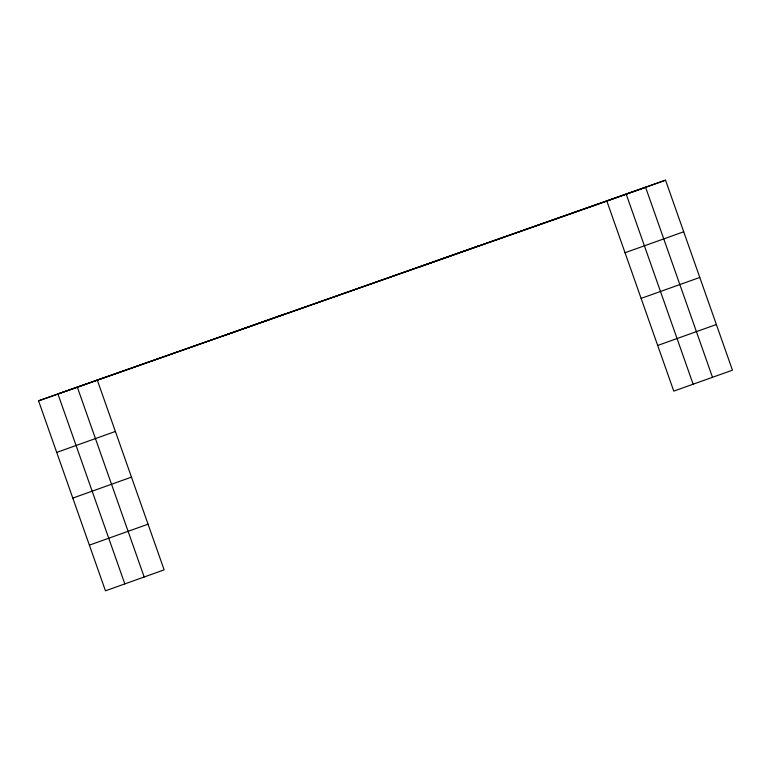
<?xml version="1.0" encoding="UTF-8"?>
<svg xmlns="http://www.w3.org/2000/svg" width="771" height="771" viewBox="0 0 771 771"><rect width="100%" height="100%" fill="white"/><g stroke="black" fill="none" stroke-linecap="round" stroke-linejoin="round"><path stroke-width="1.16" d="M97.223 379.872L164.136 569.865L105.463 590.817L38.55 400.824L665.537 180.183L732.45 370.176L673.777 391.128L606.864 201.135L665.537 180.183M226.096 334.922L284.769 313.97M419.328 267.026L478.001 246.074M56.717 452.413L115.39 431.461M625.04 252.724L683.713 231.772M72.802 498.085L131.475 477.133M641.125 298.396L699.798 277.444M89.378 545.145L148.051 524.193M657.692 345.456L716.365 324.504M38.55 400.824L606.864 201.135M712.5 377.298L645.597 187.305L57.912 393.904L124.825 583.907M626.225 194.215L693.139 384.218M77.273 386.994L144.187 576.997"/></g></svg>
